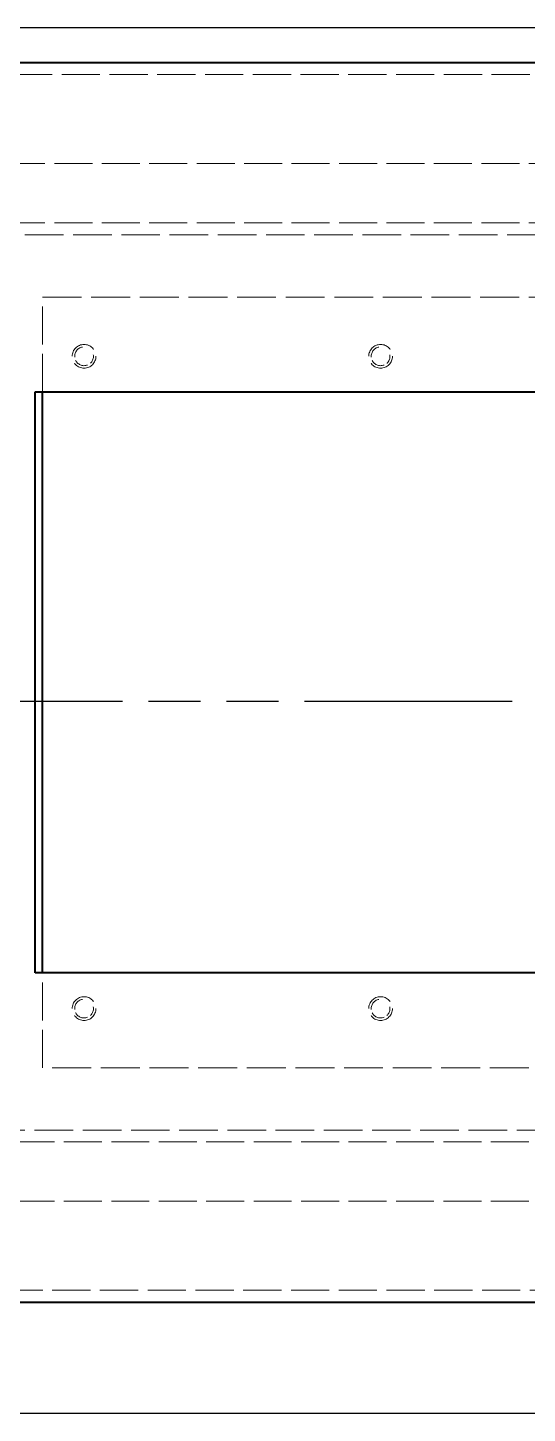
# Model space of a CAD drawing. Header units: millimetres. Extents: x 0 to 2523, y 0 to 1782.
# Drawn here: x 902.8 to 987, y 852.5 to 1086.1 of the extents above; entities that cross this region are included whole.
import ezdxf

# ---------------------------------------------------------------- set-up
doc = ezdxf.new("R2010")
doc.units = ezdxf.units.MM
doc.header["$LTSCALE"] = 3
for name, pattern in [('CHAIN', [0.3543, 0.2362, -0.0295, 0.0591, -0.0295]), ('DASHED', [0.2067, 0.1654, -0.0413]), ('DOUBLE_DASH_CHAIN', [1.2403, 0.6614, -0.0827, 0.1654, -0.0827, 0.1654, -0.0827])]:
    doc.linetypes.add(name, pattern=pattern)
for name, color, linetype, lineweight in [('가려진 것(ISO)', 2, 'DASHED', 18), ('가시적인 것(ISO)', 3, 'Continuous', 40), ('단면선(ISO)', 7, 'CHAIN', 25), ('상세 경계(JIS)', 7, 'Continuous', 25)]:
    doc.layers.add(name, color=color, linetype=linetype, lineweight=lineweight)

# ---------------------------------------------------------------- blocks, each defined once
blk = doc.blocks.new('2dTransSection0')
at = {"layer": '단면선(ISO)', "linetype": 'DOUBLE_DASH_CHAIN', "ltscale": 5.884671}
blk.add_line((250.787, 324.183), (393.387, 324.183), dxfattribs=at)
blk = doc.blocks.new('2dDetail0')
at = {"layer": '상세 경계(JIS)', "flags": 128}
blk.add_lwpolyline([(265.179, 284.16), (378.068, 284.16), (378.068, 362.049), (265.179, 362.049), (265.179, 284.16)], dxfattribs=at)

msp = doc.modelspace()

# ---------------------------------------------------------------- linework, layer by layer
at = {"layer": '가려진 것(ISO)', "ltscale": 12.986021}
for p, q in [((1116.2766, 1078.233), (810.2766, 1078.233)), ((810.2766, 873.233), (1116.2766, 873.233))]:
    msp.add_line(p, q, dxfattribs=at)
at = {"layer": '가려진 것(ISO)', "ltscale": 12.901145}
for p, q in [((835.2766, 1063.233), (1091.2766, 1063.233)), ((835.2766, 1053.233), (1091.2766, 1053.233)), ((905.2766, 1024.733), (905.2766, 1040.733)), ((905.2766, 910.733), (905.2766, 926.733)), ((1091.2766, 898.233), (835.2766, 898.233)), ((1091.2766, 888.233), (835.2766, 888.233))]:
    msp.add_line(p, q, dxfattribs=at)
at = {"layer": '가려진 것(ISO)', "ltscale": 13.109228}
for p, q in [((837.2766, 1051.233), (1089.2766, 1051.233)), ((1089.2766, 900.233), (837.2766, 900.233))]:
    msp.add_line(p, q, dxfattribs=at)
at = {"layer": '가려진 것(ISO)', "ltscale": 13.223674}
for p, q in [((905.2766, 1040.733), (1069.2766, 1040.733)), ((1069.2766, 910.733), (905.2766, 910.733))]:
    msp.add_line(p, q, dxfattribs=at)
at = {"layer": '가려진 것(ISO)', "ltscale": 10.132536}
for centre in [(912.2766, 1030.733), (962.2766, 1030.733), (912.2766, 920.733), (962.2766, 920.733)]:
    msp.add_circle(centre, 2, dxfattribs=at)
at = {"layer": '가려진 것(ISO)', "ltscale": 4.733071}
for centre in [(912.2766, 1030.733), (962.2766, 1030.733), (912.2766, 920.733), (962.2766, 920.733)]:
    msp.add_arc(centre, 1.582, 100, 10, dxfattribs=at)
at = {"layer": '가시적인 것(ISO)'}
for p, q in [((1118.2766, 1080.233), (808.2766, 1080.233)), ((904.0266, 926.733), (904.0266, 1024.733)), ((904.0266, 1024.733), (1070.5266, 1024.733)), ((905.2766, 926.733), (905.2766, 1024.733)), ((1070.5266, 926.733), (904.0266, 926.733)), ((808.2766, 871.233), (1118.2766, 871.233))]:
    msp.add_line(p, q, dxfattribs=at)

# ---------------------------------------------------------------- block references
at = {"layer": '단면선(ISO)', "xscale": 3, "yscale": 3, "zscale": 3}
msp.add_blockref('2dTransSection0', (0, 0), dxfattribs=at)
at = {"layer": '상세 경계(JIS)', "xscale": 3, "yscale": 3, "zscale": 3}
msp.add_blockref('2dDetail0', (0, 0), dxfattribs=at)

doc.saveas('drawing.dxf')
